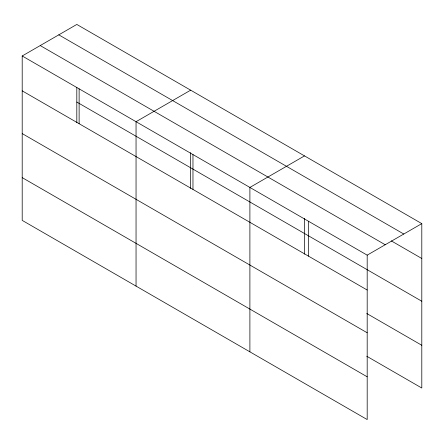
<?xml version="1.0" encoding="UTF-8"?>
<svg xmlns="http://www.w3.org/2000/svg" width="444" height="444" viewBox="0 0 444 444"><rect width="100%" height="100%" fill="white"/><g stroke="black" fill="none" stroke-linecap="round" stroke-linejoin="round"><path stroke-width="0.67" d="M76.812 122.705L76.812 87.579M22.2 55.972L367.188 255.15L367.188 419.558L22.2 220.379L22.2 55.972L76.812 24.442L421.8 223.621L421.8 388.028L366.744 356.238M190.659 90.171L136.047 121.7L136.047 286.108M304.501 155.899L249.894 187.429L249.894 351.837M367.188 255.15L421.8 223.621M58.791 34.848L403.779 234.027M391.281 240.87L421.8 258.491M40.221 45.566L385.209 244.744M76.812 102.059L421.8 301.237M22.2 90.842L367.188 290.021M366.744 313.492L421.8 345.282M22.2 133.589L367.188 332.767M22.2 177.628L367.188 376.806M308.541 221.29L308.541 256.16M304.501 218.348L304.501 254.162M192.968 154.568L192.968 189.433M190.659 152.619L190.659 188.434M79.121 88.839L79.121 123.704"/></g></svg>
